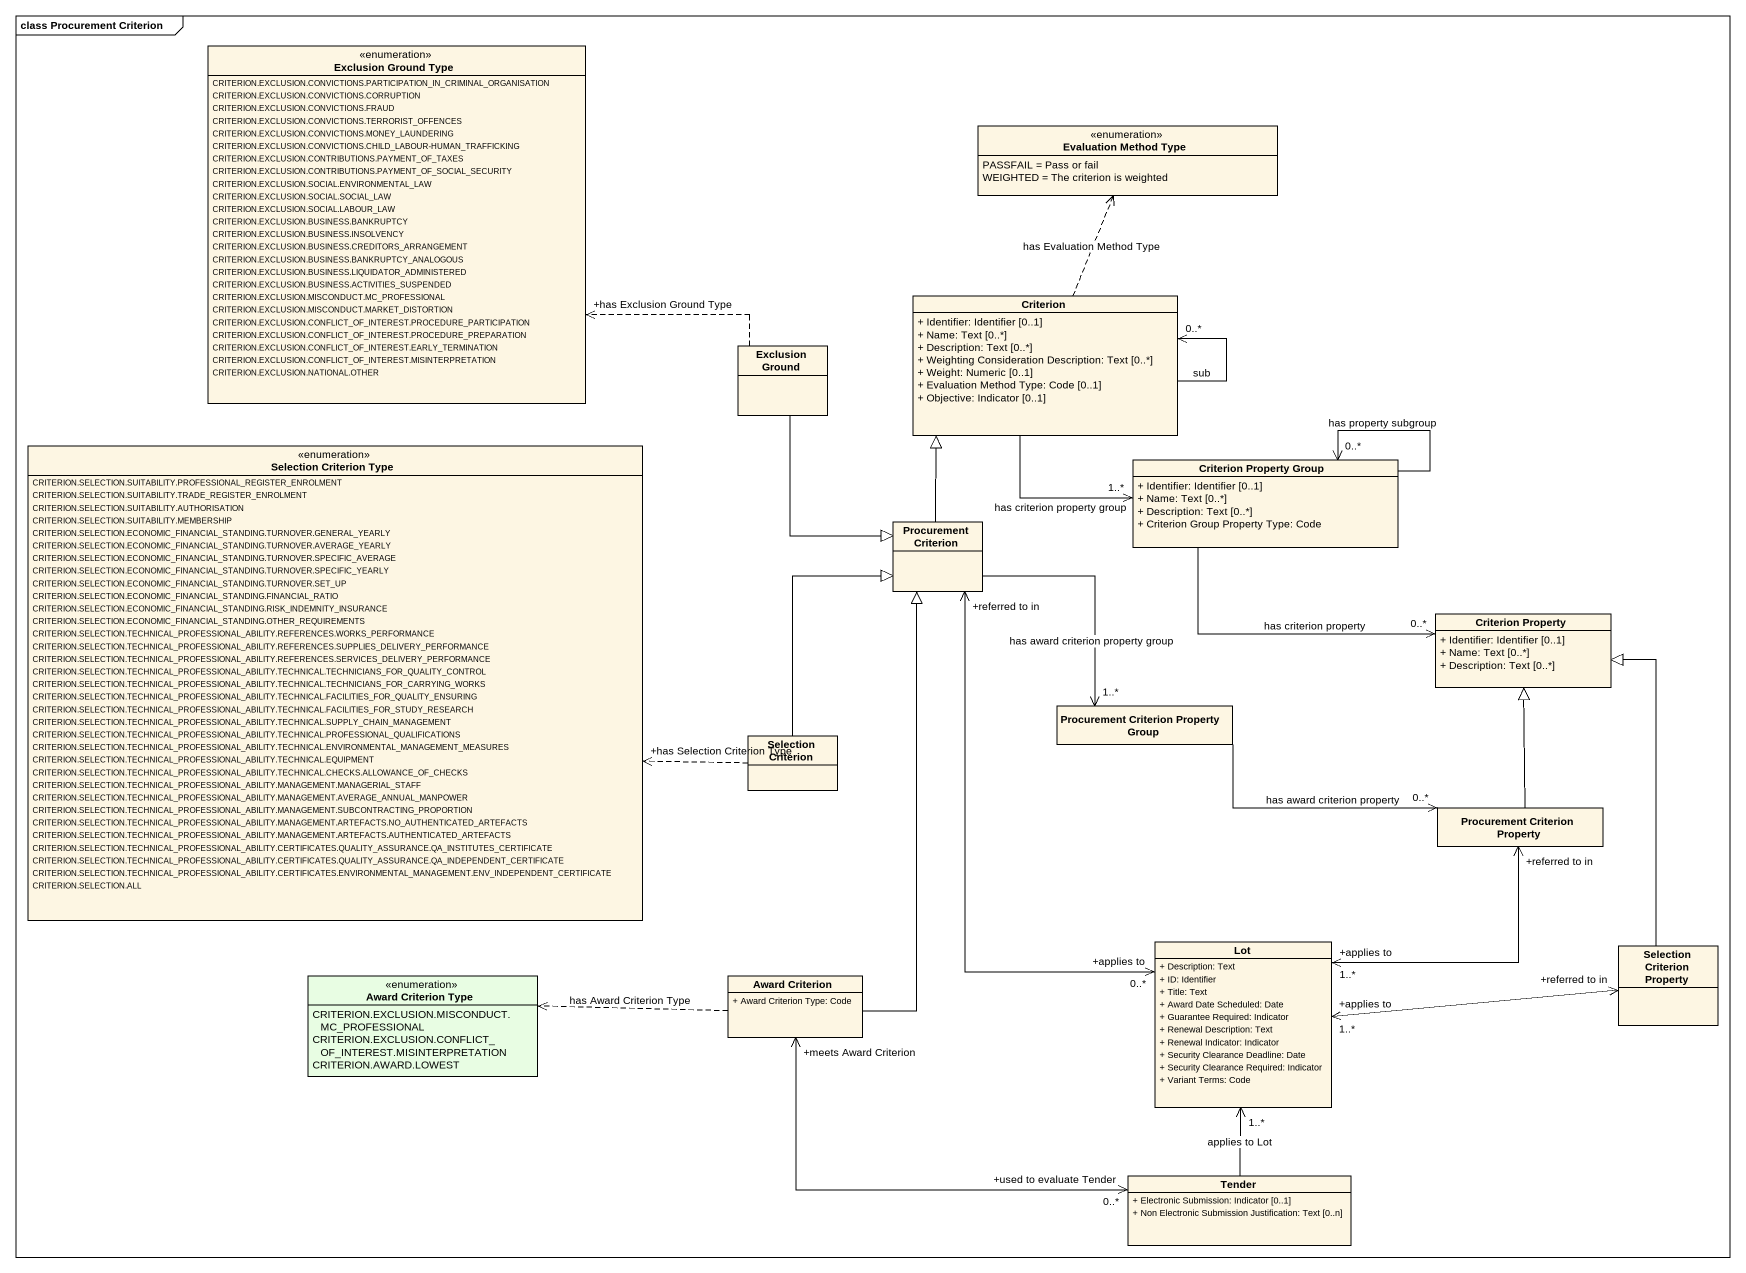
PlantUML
@startuml
mainframe class Procurement Criterion
hide circle
hide empty members
skinparam classAttributeIconSize 0
enum "Exclusion Ground Type" as Exclusion_Ground_Type {
  CRITERION.EXCLUSION.CONVICTIONS.PARTICIPATION_IN_CRIMINAL_ORGANISATION
  CRITERION.EXCLUSION.CONVICTIONS.CORRUPTION
  CRITERION.EXCLUSION.CONVICTIONS.FRAUD
  CRITERION.EXCLUSION.CONVICTIONS.TERRORIST_OFFENCES
  CRITERION.EXCLUSION.CONVICTIONS.MONEY_LAUNDERING
  CRITERION.EXCLUSION.CONVICTIONS.CHILD_LABOUR-HUMAN_TRAFFICKING
  CRITERION.EXCLUSION.CONTRIBUTIONS.PAYMENT_OF_TAXES
  CRITERION.EXCLUSION.CONTRIBUTIONS.PAYMENT_OF_SOCIAL_SECURITY
  CRITERION.EXCLUSION.SOCIAL.ENVIRONMENTAL_LAW
  CRITERION.EXCLUSION.SOCIAL.SOCIAL_LAW
  CRITERION.EXCLUSION.SOCIAL.LABOUR_LAW
  CRITERION.EXCLUSION.BUSINESS.BANKRUPTCY
  CRITERION.EXCLUSION.BUSINESS.INSOLVENCY
  CRITERION.EXCLUSION.BUSINESS.CREDITORS_ARRANGEMENT
  CRITERION.EXCLUSION.BUSINESS.BANKRUPTCY_ANALOGOUS
  CRITERION.EXCLUSION.BUSINESS.LIQUIDATOR_ADMINISTERED
  CRITERION.EXCLUSION.BUSINESS.ACTIVITIES_SUSPENDED
  CRITERION.EXCLUSION.MISCONDUCT.MC_PROFESSIONAL
  CRITERION.EXCLUSION.MISCONDUCT.MARKET_DISTORTION
  CRITERION.EXCLUSION.CONFLICT_OF_INTEREST.PROCEDURE_PARTICIPATION
  CRITERION.EXCLUSION.CONFLICT_OF_INTEREST.PROCEDURE_PREPARATION
  CRITERION.EXCLUSION.CONFLICT_OF_INTEREST.EARLY_TERMINATION
  CRITERION.EXCLUSION.CONFLICT_OF_INTEREST.MISINTERPRETATION
  CRITERION.EXCLUSION.NATIONAL.OTHER
}
enum "Evaluation Method Type" as Evaluation_Method_Type {
  PASSFAIL = Pass or fail
  WEIGHTED = The criterion is weighted
}
class Criterion {
  + Identifier: Identifier [0..1]
  + Name: Text [0..*]
  + Description: Text [0..*]
  + Weighting Consideration Description: Text [0..*]
  + Weight: Numeric [0..1]
  + Evaluation Method Type: Code [0..1]
  + Objective: Indicator [0..1]
}
class "Exclusion Ground" as Exclusion_Ground
enum "Selection Criterion Type" as Selection_Criterion_Type {
  CRITERION.SELECTION.SUITABILITY.PROFESSIONAL_REGISTER_ENROLMENT
  CRITERION.SELECTION.SUITABILITY.TRADE_REGISTER_ENROLMENT
  CRITERION.SELECTION.SUITABILITY.AUTHORISATION
  CRITERION.SELECTION.SUITABILITY.MEMBERSHIP
  CRITERION.SELECTION.ECONOMIC_FINANCIAL_STANDING.TURNOVER.GENERAL_YEARLY
  CRITERION.SELECTION.ECONOMIC_FINANCIAL_STANDING.TURNOVER.AVERAGE_YEARLY
  CRITERION.SELECTION.ECONOMIC_FINANCIAL_STANDING.TURNOVER.SPECIFIC_AVERAGE
  CRITERION.SELECTION.ECONOMIC_FINANCIAL_STANDING.TURNOVER.SPECIFIC_YEARLY
  CRITERION.SELECTION.ECONOMIC_FINANCIAL_STANDING.TURNOVER.SET_UP
  CRITERION.SELECTION.ECONOMIC_FINANCIAL_STANDING.FINANCIAL_RATIO
  CRITERION.SELECTION.ECONOMIC_FINANCIAL_STANDING.RISK_INDEMNITY_INSURANCE
  CRITERION.SELECTION.ECONOMIC_FINANCIAL_STANDING.OTHER_REQUIREMENTS
  CRITERION.SELECTION.TECHNICAL_PROFESSIONAL_ABILITY.REFERENCES.WORKS_PERFORMANCE
  CRITERION.SELECTION.TECHNICAL_PROFESSIONAL_ABILITY.REFERENCES.SUPPLIES_DELIVERY_PERFORMANCE
  CRITERION.SELECTION.TECHNICAL_PROFESSIONAL_ABILITY.REFERENCES.SERVICES_DELIVERY_PERFORMANCE
  CRITERION.SELECTION.TECHNICAL_PROFESSIONAL_ABILITY.TECHNICAL.TECHNICIANS_FOR_QUALITY_CONTROL
  CRITERION.SELECTION.TECHNICAL_PROFESSIONAL_ABILITY.TECHNICAL.TECHNICIANS_FOR_CARRYING_WORKS
  CRITERION.SELECTION.TECHNICAL_PROFESSIONAL_ABILITY.TECHNICAL.FACILITIES_FOR_QUALITY_ENSURING
  CRITERION.SELECTION.TECHNICAL_PROFESSIONAL_ABILITY.TECHNICAL.FACILITIES_FOR_STUDY_RESEARCH
  CRITERION.SELECTION.TECHNICAL_PROFESSIONAL_ABILITY.TECHNICAL.SUPPLY_CHAIN_MANAGEMENT
  CRITERION.SELECTION.TECHNICAL_PROFESSIONAL_ABILITY.TECHNICAL.PROFESSIONAL_QUALIFICATIONS
  CRITERION.SELECTION.TECHNICAL_PROFESSIONAL_ABILITY.TECHNICAL.ENVIRONMENTAL_MANAGEMENT_MEASURES
  CRITERION.SELECTION.TECHNICAL_PROFESSIONAL_ABILITY.TECHNICAL.EQUIPMENT
  CRITERION.SELECTION.TECHNICAL_PROFESSIONAL_ABILITY.TECHNICAL.CHECKS.ALLOWANCE_OF_CHECKS
  CRITERION.SELECTION.TECHNICAL_PROFESSIONAL_ABILITY.MANAGEMENT.MANAGERIAL_STAFF
  CRITERION.SELECTION.TECHNICAL_PROFESSIONAL_ABILITY.MANAGEMENT.AVERAGE_ANNUAL_MANPOWER
  CRITERION.SELECTION.TECHNICAL_PROFESSIONAL_ABILITY.MANAGEMENT.SUBCONTRACTING_PROPORTION
  CRITERION.SELECTION.TECHNICAL_PROFESSIONAL_ABILITY.MANAGEMENT.ARTEFACTS.NO_AUTHENTICATED_ARTEFACTS
  CRITERION.SELECTION.TECHNICAL_PROFESSIONAL_ABILITY.MANAGEMENT.ARTEFACTS.AUTHENTICATED_ARTEFACTS
  CRITERION.SELECTION.TECHNICAL_PROFESSIONAL_ABILITY.CERTIFICATES.QUALITY_ASSURANCE.QA_INSTITUTES_CERTIFICATE
  CRITERION.SELECTION.TECHNICAL_PROFESSIONAL_ABILITY.CERTIFICATES.QUALITY_ASSURANCE.QA_INDEPENDENT_CERTIFICATE
  CRITERION.SELECTION.TECHNICAL_PROFESSIONAL_ABILITY.CERTIFICATES.ENVIRONMENTAL_MANAGEMENT.ENV_INDEPENDENT_CERTIFICATE
  CRITERION.SELECTION.ALL
}
class "Criterion Property Group" as Criterion_Property_Group {
  + Identifier: Identifier [0..1]
  + Name: Text [0..*]
  + Description: Text [0..*]
  + Criterion Group Property Type: Code
}
class "Procurement Criterion" as Procurement_Criterion
class "Criterion Property" as Criterion_Property {
  + Identifier: Identifier [0..1]
  + Name: Text [0..*]
  + Description: Text [0..*]
}
class "Procurement Criterion Property Group" as Procurement_Criterion_2
class "Selection Criterion" as Selection_Criterion
class "Procurement Criterion Property" as Procurement_Criterion_3
enum "Award Criterion Type" as Award_Criterion_Type #E8FDE3 {
  CRITERION.EXCLUSION.MISCONDUCT.MC_PROFESSIONAL
  CRITERION.EXCLUSION.CONFLICT_OF_INTEREST.MISINTERPRETATION
  CRITERION.AWARD.LOWEST
}
class "Award Criterion" as Award_Criterion {
  + Award Criterion Type: Code
}
class Lot {
  + Description: Text
  + ID: Identifier
  + Title: Text
  + Award Date Scheduled: Date
  + Guarantee Required: Indicator
  + Renewal Description: Text
  + Renewal Indicator: Indicator
  + Security Clearance Deadline: Date
  + Security Clearance Required: Indicator
  + Variant Terms: Code
}
class "Selection Criterion Property" as Selection_Criterion_Property
class Tender {
  + Electronic Submission: Indicator [0..1]
  + Non Electronic Submission Justification: Text [0..n]
}
Criterion .up.> Evaluation_Method_Type : has Evaluation Method Type
Criterion --> "0..*" Criterion : sub
Criterion --> "1..*" Criterion_Property_Group : has criterion property group
Exclusion_Ground .left.> "+has Exclusion Ground Type" Exclusion_Ground_Type
Exclusion_Ground --|> Procurement_Criterion
Criterion_Property_Group --> "0..*" Criterion_Property_Group : has property subgroup
Criterion_Property_Group -right-> "0..*" Criterion_Property : has criterion property
Procurement_Criterion -up-|> Criterion
Procurement_Criterion --> "1..*" Procurement_Criterion_2 : has award criterion property group
Procurement_Criterion "+referred to in" <--> "+applies to\n0..*" Lot
Procurement_Criterion_2 -right-> "0..*" Procurement_Criterion_3 : has award criterion property
Selection_Criterion .left.> "+has Selection Criterion Type" Selection_Criterion_Type
Selection_Criterion -up-|> Procurement_Criterion
Procurement_Criterion_3 -up-|> Criterion_Property
Procurement_Criterion_3 "+referred to in" <--> "+applies to\n1..*" Lot
Award_Criterion -up-|> Procurement_Criterion
Award_Criterion .left.> Award_Criterion_Type : has Award Criterion Type
Award_Criterion "+meets Award Criterion" <-right-> "+used to evaluate Tender\n0..*" Tender
Selection_Criterion_Property -up-|> Criterion_Property
Selection_Criterion_Property "+referred to in" <-left-> "+applies to\n1..*" Lot
Tender -up-> "1..*" Lot : applies to Lot
@enduml
